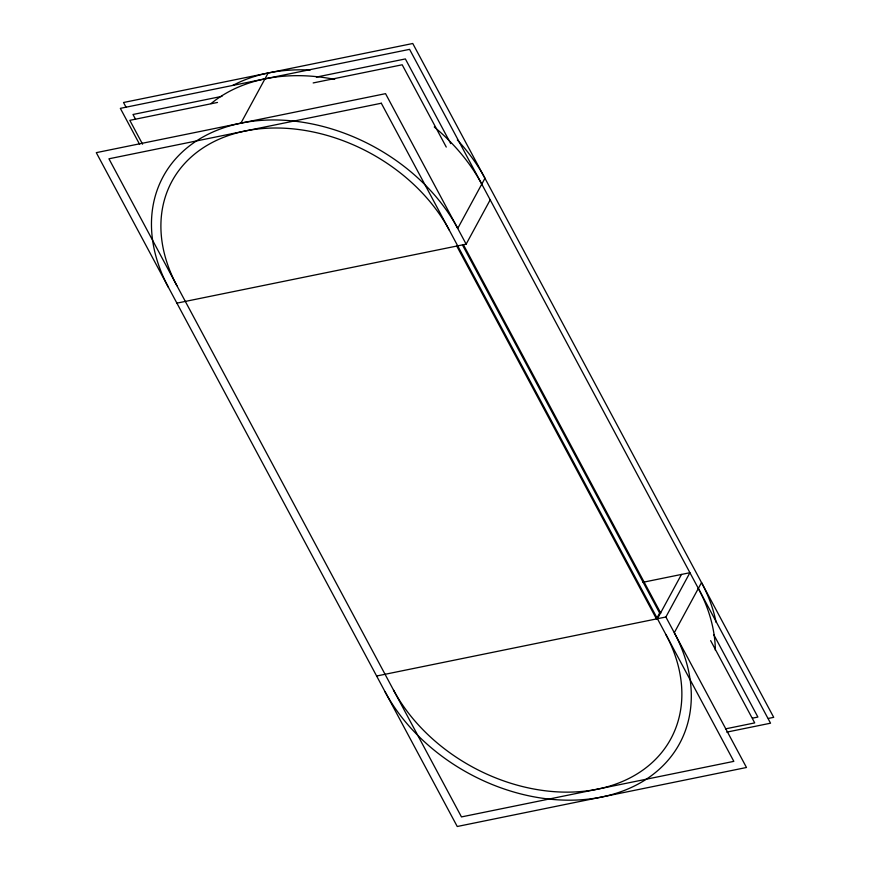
<?xml version="1.0" encoding="UTF-8"?>
<svg xmlns="http://www.w3.org/2000/svg" width="870" height="870" viewBox="0 0 870 870"><rect width="100%" height="100%" fill="white"/><g stroke="black" fill="none" stroke-linecap="round" stroke-linejoin="round"><path stroke-width="1.3" d="M168.475 287.426A170.563 126.759 28.5 0 1 240.914 123.148L268.145 73.004M176.893 303.141L466.146 244.144L490.201 199.839M660.613 612.871L659.645 613.067L656.469 618.918L456.75 246.058M657.437 618.722L681.493 574.428M376.623 676.012L665.876 617.004L689.921 572.71L642.963 582.291M222.002 96.331L132.99 114.492L135.546 119.266M316.343 77.093L405.366 58.932L450.725 143.615M217.5 102.453L129.815 120.343L142.582 144.202M313.167 82.944L402.19 64.782L446.266 147.073M752.572 718.141L757.89 717.054L713.813 634.763M768.406 718.424L773.713 717.348L412.761 43.5L123.518 102.508L126.085 107.293M725.482 728.875L754.714 722.905L710.638 640.614M726.754 732.127L770.537 723.198L409.585 49.351L120.343 108.358L139.57 144.257M466.146 244.144L385.54 93.656L96.287 152.652L457.239 826.5L746.482 767.492L665.876 617.004M463.329 244.568L660.743 613.111M462.481 244.992L659.645 613.067M665.854 634.447A160.613 119.364 28.5 0 1 597.646 789.133A160.613 119.364 28.5 0 1 393.479 690.008M385.04 691.726A170.563 126.759 28.5 0 0 601.855 796.996A170.563 126.759 28.5 0 0 674.293 632.729L701.524 582.574A170.563 126.759 28.5 0 1 716.14 622.431M698.349 588.424A170.563 126.759 28.5 0 1 715.357 650.205M176.915 285.697A160.613 119.364 28.5 0 1 245.122 131.011A160.613 119.364 28.5 0 1 449.29 230.137M240.914 123.148A170.563 126.759 28.5 0 1 457.729 228.418L484.96 178.274A170.563 126.759 28.5 0 0 457.337 139.95M211.051 103.584A170.563 126.759 28.5 0 1 334.678 79.366M434.26 126.987A170.563 126.759 28.5 0 1 481.773 184.125M232.768 85.434A170.563 126.759 28.5 0 1 310.111 70.057M381.31 103.236L108.935 158.797L461.459 816.919L733.834 761.359L381.31 103.236"/></g></svg>
